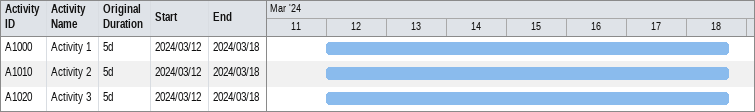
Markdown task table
| ID | Task | Original duration | Start | Finish |
|---|---|---|---|---|
| A1000 | Activity 1 | 5d | 2024-03-12 | 2024-03-18 |
| A1010 | Activity 2 | 5d | 2024-03-12 | 2024-03-18 |
| A1020 | Activity 3 | 5d | 2024-03-12 | 2024-03-18 |
